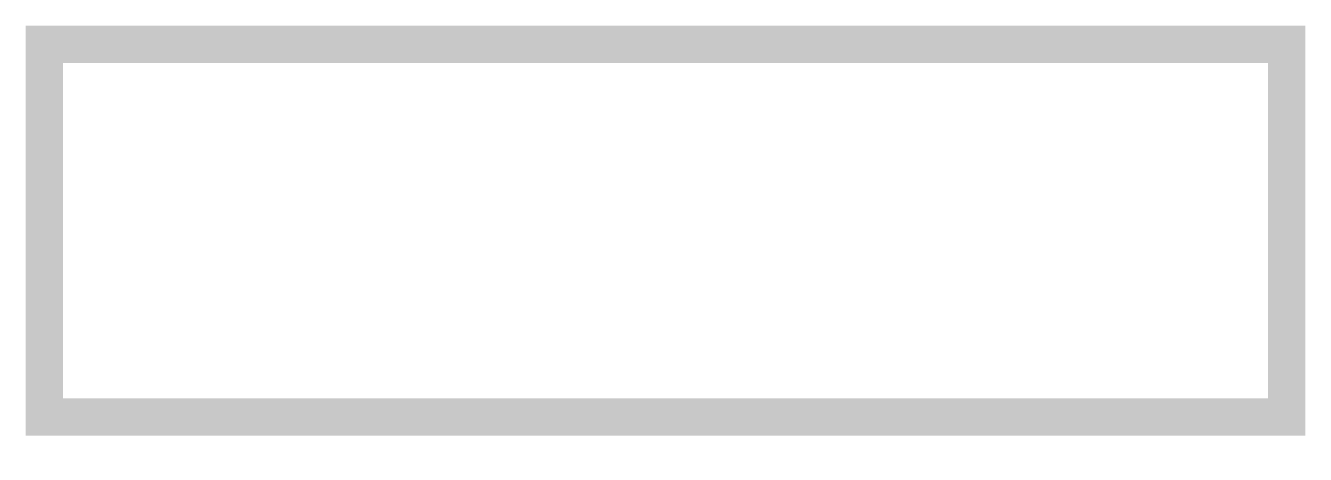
# Model space of a CAD drawing. Extents: x 0 to 10.3, y -0.1 to 3.3.
import ezdxf

# ---------------------------------------------------------------- set-up
doc = ezdxf.new("R2010")
doc.units = 0
doc.header["$MEASUREMENT"] = 0
doc.layers.get('0').update_dxf_attribs({"linetype": 'CONTINUOUS'})

msp = doc.modelspace()

# ---------------------------------------------------------------- linework, layer by layer
at = {"const_width": 0.3}
msp.add_lwpolyline([(0.158, 0.157), (10.158, 0.157), (10.158, 3.157), (0.158, 3.157), (0.158, 0.007)], dxfattribs=at)

doc.saveas('drawing.dxf')
